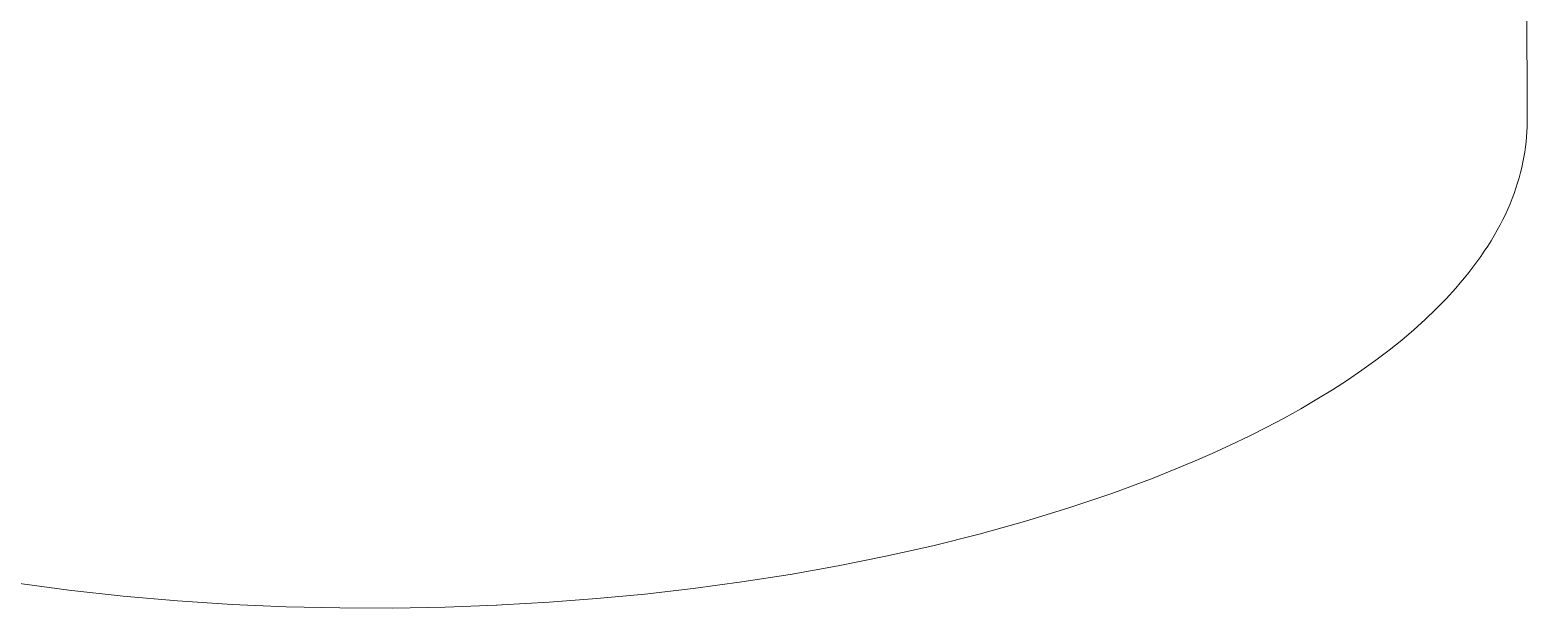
# Model space of a CAD drawing. Header units: millimetres. Extents: x 492 to 7139, y 278 to 5201.
# Drawn here: x 6332 to 7139, y 2294 to 2606 of the extents above; entities that cross this region are included whole.
import ezdxf

# ---------------------------------------------------------------- set-up
doc = ezdxf.new("R2010")
doc.units = ezdxf.units.MM
doc.layers.add('ZANO_R', color=7, linetype='Continuous', lineweight=0)

msp = doc.modelspace()

# ---------------------------------------------------------------- linework, layer by layer
at = {"layer": 'ZANO_R'}
for p, q in [((7138.89, 2868.32), (7139.35, 2556.94)), ((7139.22, 2551.53), (7139.32, 2554.24)), ((7139.32, 2554.24), (7139.35, 2556.94)), ((7138.5, 2543.33), (7138.81, 2546.08)), ((7138.81, 2546.08), (7139.05, 2548.81)), ((7139.05, 2548.81), (7139.22, 2551.53)), ((7137.14, 2535.05), (7137.67, 2537.82)), ((7137.67, 2537.82), (7138.12, 2540.58)), ((7138.12, 2540.58), (7138.5, 2543.33)), ((7135.1, 2526.68), (7135.86, 2529.48)), ((7135.86, 2529.48), (7136.53, 2532.27)), ((7136.53, 2532.27), (7137.14, 2535.05)), ((7132.38, 2518.25), (7133.37, 2521.07)), ((7133.37, 2521.07), (7134.27, 2523.88)), ((7134.27, 2523.88), (7135.1, 2526.68)), ((7128.96, 2509.77), (7130.18, 2512.6)), ((7130.18, 2512.6), (7131.32, 2515.43)), ((7131.32, 2515.43), (7132.38, 2518.25)), ((7124.82, 2501.25), (7126.28, 2504.09)), ((7126.28, 2504.09), (7127.66, 2506.93)), ((7127.66, 2506.93), (7128.96, 2509.77)), ((7121.65, 2495.55), (7123.28, 2498.4)), ((7123.28, 2498.4), (7124.82, 2501.25)), ((7116.29, 2487), (7118.16, 2489.85)), ((7118.16, 2489.85), (7119.95, 2492.7)), ((7119.95, 2492.7), (7121.65, 2495.55)), ((7110.18, 2478.46), (7112.3, 2481.3)), ((7112.3, 2481.3), (7114.34, 2484.15)), ((7114.34, 2484.15), (7116.29, 2487)), ((7103.32, 2469.93), (7105.69, 2472.77)), ((7105.69, 2472.77), (7107.98, 2475.61)), ((7107.98, 2475.61), (7110.18, 2478.46)), ((7095.71, 2461.44), (7100.87, 2467.1)), ((7100.87, 2467.1), (7103.32, 2469.93)), ((7084.38, 2450.22), (7090.21, 2455.82)), ((7090.21, 2455.82), (7095.71, 2461.44)), ((7078.22, 2444.65), (7084.38, 2450.22)), ((7064.9, 2433.65), (7071.73, 2439.13)), ((7071.73, 2439.13), (7078.22, 2444.65)), ((7057.75, 2428.22), (7064.9, 2433.65)), ((7050.28, 2422.85), (7057.75, 2428.22)), ((7034.38, 2412.3), (7042.49, 2417.54)), ((7042.49, 2417.54), (7050.28, 2422.85)), ((7017.26, 2402.03), (7025.97, 2407.13)), ((7025.97, 2407.13), (7034.38, 2412.3)), ((7008.25, 2397.02), (7017.26, 2402.03)), ((6989.39, 2387.25), (6998.96, 2392.09)), ((6998.96, 2392.09), (7008.25, 2397.02)), ((6979.54, 2382.51), (6989.39, 2387.25)), ((6959.07, 2373.33), (6969.43, 2377.87)), ((6969.43, 2377.87), (6979.54, 2382.51)), ((6937.63, 2364.57), (6959.07, 2373.33)), ((6915.29, 2356.27), (6937.63, 2364.57)), ((6892.16, 2348.46), (6915.29, 2356.27)), ((6868.31, 2341.15), (6892.16, 2348.46)), ((6818.85, 2328.1), (6843.84, 2334.36)), ((6843.84, 2334.36), (6868.31, 2341.15)), ((6793.45, 2322.39), (6818.85, 2328.1)), ((6767.72, 2317.22), (6793.45, 2322.39)), ((6715.67, 2308.54), (6741.76, 2312.61)), ((6741.76, 2312.61), (6767.72, 2317.22)), ((6323.5, 2308), (6352.64, 2304.11)), ((6352.64, 2304.11), (6381.97, 2300.89)), ((6637.5, 2299.55), (6663.46, 2302.02)), ((6663.46, 2302.02), (6689.54, 2305.02)), ((6689.54, 2305.02), (6715.67, 2308.54)), ((6381.97, 2300.89), (6411.39, 2298.34)), ((6411.39, 2298.34), (6440.76, 2296.44)), ((6440.76, 2296.44), (6469.99, 2295.17)), ((6469.99, 2295.17), (6498.95, 2294.51)), ((6498.95, 2294.51), (6527.55, 2294.45)), ((6527.55, 2294.45), (6555.71, 2294.94)), ((6555.71, 2294.94), (6583.35, 2295.97)), ((6586.25, 2296.11), (6583.35, 2295.97)), ((6583.35, 2295.89), (6583.35, 2295.97)), ((6586.25, 2296.11), (6611.74, 2297.58)), ((6586.25, 2296.03), (6586.25, 2296.11)), ((6611.74, 2297.58), (6637.5, 2299.55))]:
    msp.add_line(p, q, dxfattribs=at)

doc.saveas('drawing.dxf')
